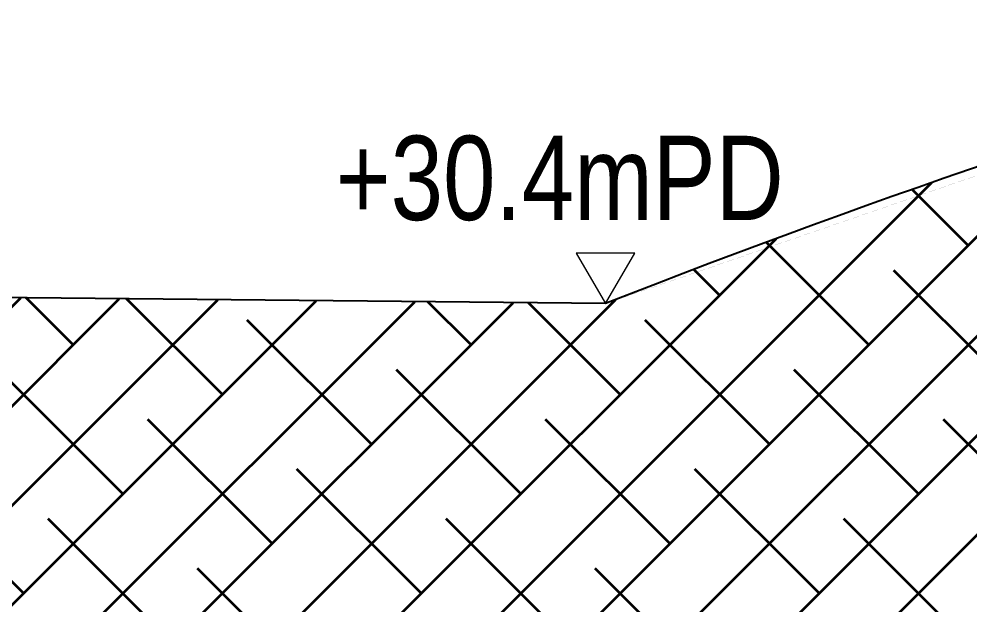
# Model space of a CAD drawing. Header units: millimetres. Extents: x 50357 to 985146, y 723188 to 1803594.
# Drawn here: x 873599 to 880360, y 826879 to 831049 of the extents above; entities that cross this region are included whole.
import ezdxf
from ezdxf.enums import TextEntityAlignment as Align

# ---------------------------------------------------------------- set-up
doc = ezdxf.new("R2010")
doc.units = ezdxf.units.MM
doc.header["$LTSCALE"] = 3
doc.header["$MEASUREMENT"] = 0
doc.layers.add('-Surrender Hatch in Pink', color=7, linetype='Continuous', lineweight=40, true_color=0xffc2c2)
doc.layers.add('00-TITLEBOX', color=7, linetype='Continuous')
doc.layers.add('01-txt', color=7, linetype='Continuous', lineweight=25)
doc.layers.add('Hatch (CARR)', color=8, linetype='Continuous', lineweight=35)
doc.styles.add('Style-Arial', font='arial.ttf', dxfattribs={"width": 0.8, "height": 5})

msp = doc.modelspace()

# ---------------------------------------------------------------- hatches: boundary and pattern name
at = {"layer": 'Hatch (CARR)'}
h = msp.add_hatch(dxfattribs=at)
h.set_pattern_fill('ANSI38', color=256, scale=4000)
edge = h.paths.add_edge_path()
edge.add_arc((901797.5377, 767882.7787), 65692.9869, 89.447631451, 111.454694143)
edge.add_line((877769.3162, 829023.7069), (843903.652, 829356.155))
edge.add_line((843903.652, 829356.155), (843838.7661, 822738.7897))
edge.add_line((843838.7661, 822738.7897), (855789.2784, 822621.4755))
edge.add_line((855789.2784, 822621.4755), (861630.5158, 818523.1211))
edge.add_line((861630.5158, 818523.1211), (861630.4904, 817844.936))
edge.add_line((861630.4904, 817844.936), (860370.6117, 817844.936))
edge.add_line((860370.6117, 817844.936), (856170.6117, 815594.936))
edge.add_line((856170.6117, 815594.936), (854950.6117, 815594.936))
edge.add_line((854950.6117, 815594.936), (854390.6117, 815294.936))
edge.add_line((854390.6117, 815294.936), (844469.3201, 815294.936))
edge.add_line((844469.3201, 815294.936), (844469.3201, 810194.936))
edge.add_line((844469.3201, 810194.936), (868430.8636, 810194.936))
edge.add_line((868430.8636, 810194.936), (868430.8636, 812102.6672))
edge.add_line((868430.8636, 812102.6672), (875730.6511, 815683.6405))
edge.add_line((875730.6511, 815683.6405), (902430.851, 815683.6405))
edge.add_line((902430.851, 815683.6405), (902430.851, 833572.7128))

# ---------------------------------------------------------------- linework, layer by layer
at = {"layer": '-Surrender Hatch in Pink', "const_width": 0.5}
msp.add_lwpolyline([(843838.7661, 837401.5296), (871370.0782, 837401.5296), (871995.0782, 835684.3562), (873245.0782, 839118.703), (873870.0782, 837401.5296), (893795.4554, 837401.5296), (893795.4554, 833086.5762, 0.063169195), (877769.3162, 829023.7069), (843903.652, 829356.155), (843838.7661, 822738.7897)], format="xyb", dxfattribs=at)
at = {"layer": '00-TITLEBOX'}
msp.add_lwpolyline([(902430.851, 833572.7128, 0.096320151), (877769.3162, 829023.7069), (843903.652, 829356.155), (843838.7661, 822738.7897), (855789.2784, 822621.4755), (861630.5158, 818523.1211), (861630.4904, 817844.936), (860370.6117, 817844.936), (856170.6117, 815594.936), (854950.6117, 815594.936), (854390.6117, 815294.936), (844469.3201, 815294.936), (844469.3201, 810194.936), (868430.8636, 810194.936), (868430.8636, 812102.6672), (875730.6511, 815683.6405), (902430.851, 815683.6405)], format="xyb", close=True, dxfattribs=at)
msp.add_arc((901797.5377, 767882.7787), 65692.9869, 89.447631451, 111.454694143, dxfattribs=at)
at = {"layer": '01-txt', "lineweight": 20}
msp.add_lwpolyline([(877769.3162, 829023.7069), (877977.1623, 829383.7069), (877561.4701, 829383.7069)], close=True, dxfattribs=at)

# ---------------------------------------------------------------- texts
at = {"layer": '01-txt', "lineweight": 20, "style": 'Style-Arial', "width": 0.8}
msp.add_text('+30.4mPD', height=600, dxfattribs=at).set_placement((875849.976, 829918.3673, 0), align=Align.MIDDLE_LEFT)

doc.saveas('drawing.dxf')
